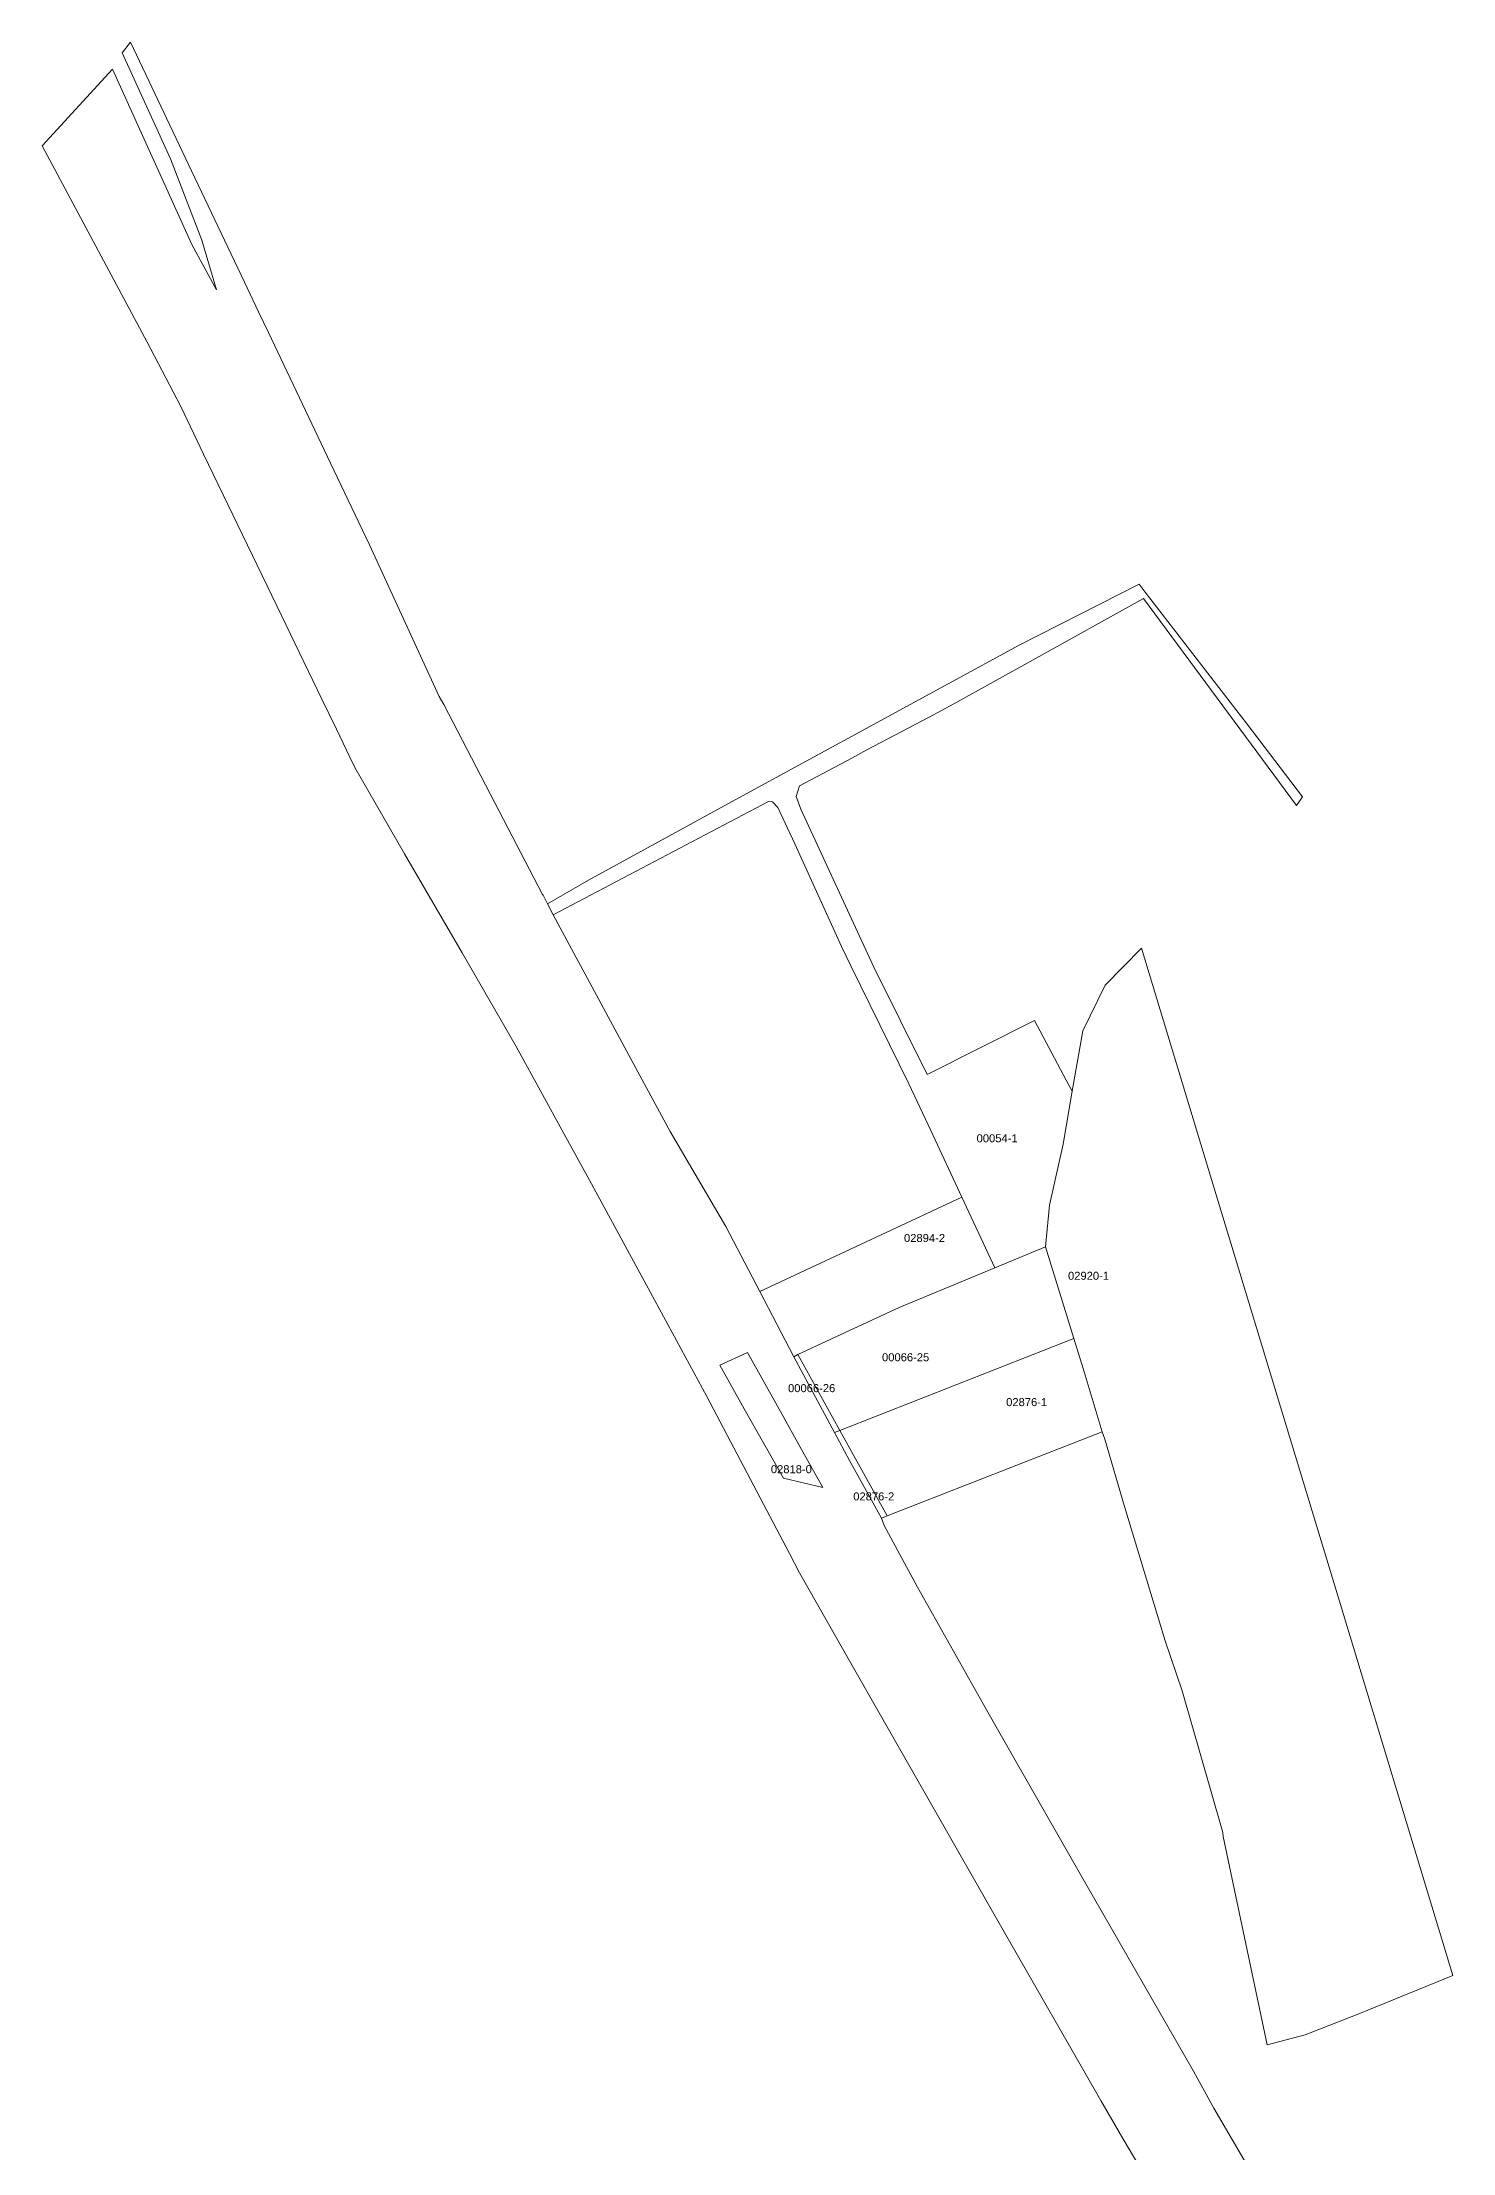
# Model space of a CAD drawing. Header units: metres. Extents: x 7513791 to 7515084, y 4691573 to 4693683.
# Drawn here: x 7513791 to 7514143, y 4693155 to 4693683 of the extents above; entities that cross this region are included whole.
import ezdxf

# ---------------------------------------------------------------- set-up
doc = ezdxf.new("R2010")
doc.units = ezdxf.units.M
doc.layers.add('asfalt', color=97, linetype='Continuous', lineweight=0)
doc.layers.add('Parc-Baz', color=7, linetype='Continuous', lineweight=0)
doc.styles.get("Standard").update_dxf_attribs({"font": 'arial.ttf'})

msp = doc.modelspace()

# ---------------------------------------------------------------- linework, layer by layer
at = {"layer": 'asfalt'}
msp.add_polyline3d([(7513960.27, 4693352.24, 618.76), (7513966.34, 4693341.35, 618.79), (7513976.13, 4693324, 618.87), (7513985.99, 4693321.62, 618.75), (7513980.2, 4693331.91, 618.69), (7513975.79, 4693339.87, 618.66), (7513967.12, 4693355.41, 618.63)], close=True, dxfattribs=at)
at = {"layer": 'Parc-Baz'}
msp.add_lwpolyline([(7514087.86, 4693113.54), (7514060.93, 4693158.92), (7514055.46, 4693168.43), (7514030.72, 4693211.59), (7514013.56, 4693241.71), (7513993.34, 4693277.14), (7513980.14, 4693300.35), (7513977.6, 4693305.17), (7513967.06, 4693325.22), (7513956.97, 4693344.41), (7513941.78, 4693372.42), (7513927.65, 4693398.49), (7513920.82, 4693410.91), (7513915.87, 4693419.92), (7513909.31, 4693431.86), (7513895.79, 4693455.26), (7513881.46, 4693480.07), (7513869.01, 4693501.64), (7513867.78, 4693504.17), (7513864.39, 4693511.21), (7513860.78, 4693518.73), (7513849.48, 4693542.05), (7513831.22, 4693579.93), (7513825.55, 4693591.81), (7513823.59, 4693595.48), (7513817.09, 4693607.96), (7513790.88, 4693656.98), (7513808.42, 4693676.13), (7513828.27, 4693632.36), (7513834.46, 4693621.04), (7513830.75, 4693633.44), (7513822.96, 4693653.73), (7513810.82, 4693680.21), (7513812.91, 4693682.89), (7513827.37, 4693652.47), (7513841.44, 4693622.91), (7513844.96, 4693615.5), (7513847.43, 4693610.31), (7513851.26, 4693602.25), (7513862.95, 4693577.69), (7513872.68, 4693557.24), (7513890.11, 4693519.35), (7513891.25, 4693517.34), (7513904.01, 4693492.82), (7513915.95, 4693469.88), (7513916.06, 4693469.67), (7513917.15, 4693467.57), (7513918.58, 4693464.82), (7513939.76, 4693425.59), (7513947.83, 4693410.65), (7513961.7, 4693386.93), (7513970.21, 4693370.62), (7513978.71, 4693354.31), (7513988.86, 4693335.39), (7513992.61, 4693328.4), (7514000.61, 4693313.98), (7514001.34, 4693312.12), (7514009.6, 4693296.71), (7514026.89, 4693266.1), (7514035.37, 4693251.19), (7514046.38, 4693231.9), (7514051.71, 4693222.6), (7514078.59, 4693175.81), (7514083.73, 4693166.53), (7514101.63, 4693135.88)], dxfattribs=at)
for points in [[(7514105.86, 4693494.26), (7514104.37, 4693492.1), (7514066.1, 4693543.83), (7514038.53, 4693528.51), (7514018.72, 4693517.51), (7514012.53, 4693514.23), (7513996.99, 4693506), (7513993.18, 4693503.98), (7513980.13, 4693497.07), (7513979.28, 4693494.36), (7513980.48, 4693491.16), (7513998.74, 4693451.73), (7514012.01, 4693424.88), (7514038.87, 4693438.34), (7514046.79, 4693423.43), (7514048.25, 4693420.68), (7514046.06, 4693407.46), (7514042.6, 4693392.19), (7514041.63, 4693381.83), (7514028.92, 4693376.54), (7514020.7, 4693394.2), (7514012.93, 4693410.9), (7514007.49, 4693422.58), (7513992.99, 4693452.05), (7513990.61, 4693456.88), (7513979, 4693482.55), (7513974.7, 4693491.64), (7513973.4, 4693493.03), (7513972.38, 4693493.13), (7513918.58, 4693464.82), (7513917.15, 4693467.57), (7513927.38, 4693473.49), (7513964.09, 4693493.51), (7514035.02, 4693532.23), (7514065.01, 4693547.41), (7514066.55, 4693545.44), (7514092.05, 4693512.43), (7514105.86, 4693494.26)], [(7514050.94, 4693435.79), (7514056.54, 4693447.22), (7514065.64, 4693456.42), (7514085.13, 4693392.08), (7514113.31, 4693299.03), (7514143.41, 4693199.65), (7514119.89, 4693190.07), (7514106.55, 4693184.82), (7514096.99, 4693182.34), (7514086.06, 4693234.43), (7514085.9, 4693235.42), (7514082.86, 4693246.2), (7514075.74, 4693270.8), (7514071.49, 4693283.36), (7514061.38, 4693316.95), (7514056.48, 4693333.73), (7514055.75, 4693335.59), (7514051.04, 4693351.36), (7514048.71, 4693358.89), (7514041.63, 4693381.83), (7514042.6, 4693392.19), (7514046.06, 4693407.46), (7514048.25, 4693420.68), (7514050.94, 4693435.79)], [(7514028.92, 4693376.54), (7514005.01, 4693366.67), (7513988.01, 4693358.73), (7513979.73, 4693354.86), (7513978.71, 4693354.31), (7513970.21, 4693370.62), (7514020.7, 4693394.2), (7514028.92, 4693376.54)], [(7513990.19, 4693335.91), (7513979.73, 4693354.86), (7513988.01, 4693358.73), (7514005.01, 4693366.67), (7514028.92, 4693376.54), (7514041.63, 4693381.83), (7514048.71, 4693358.89), (7513990.19, 4693335.91)], [(7513979.73, 4693354.86), (7513990.19, 4693335.91), (7513988.86, 4693335.39), (7513978.71, 4693354.31), (7513979.73, 4693354.86)], [(7514002.07, 4693314.55), (7513990.19, 4693335.91), (7514048.71, 4693358.89), (7514051.04, 4693351.36), (7514055.75, 4693335.59), (7514002.07, 4693314.55)], [(7513990.19, 4693335.91), (7514002.07, 4693314.55), (7514000.61, 4693313.98), (7513992.61, 4693328.4), (7513988.86, 4693335.39), (7513990.19, 4693335.91)]]:
    msp.add_lwpolyline(points, close=True, dxfattribs=at)

# ---------------------------------------------------------------- texts
for s, p in [('00054-1', (7514024.4, 4693407.94)), ('02894-2', (7514006.26, 4693383.01)), ('02920-1', (7514047.25, 4693373.58)), ('00066-25', (7514000.76, 4693353.21)), ('00066-26', (7513977.28, 4693345.49)), ('02876-1', (7514031.79, 4693342)), ('02818-0', (7513972.98, 4693325.23)), ('02876-2', (7513993.57, 4693318.43))]:
    msp.add_text(s, height=2, dxfattribs=at).set_placement(p)

doc.saveas('drawing.dxf')
